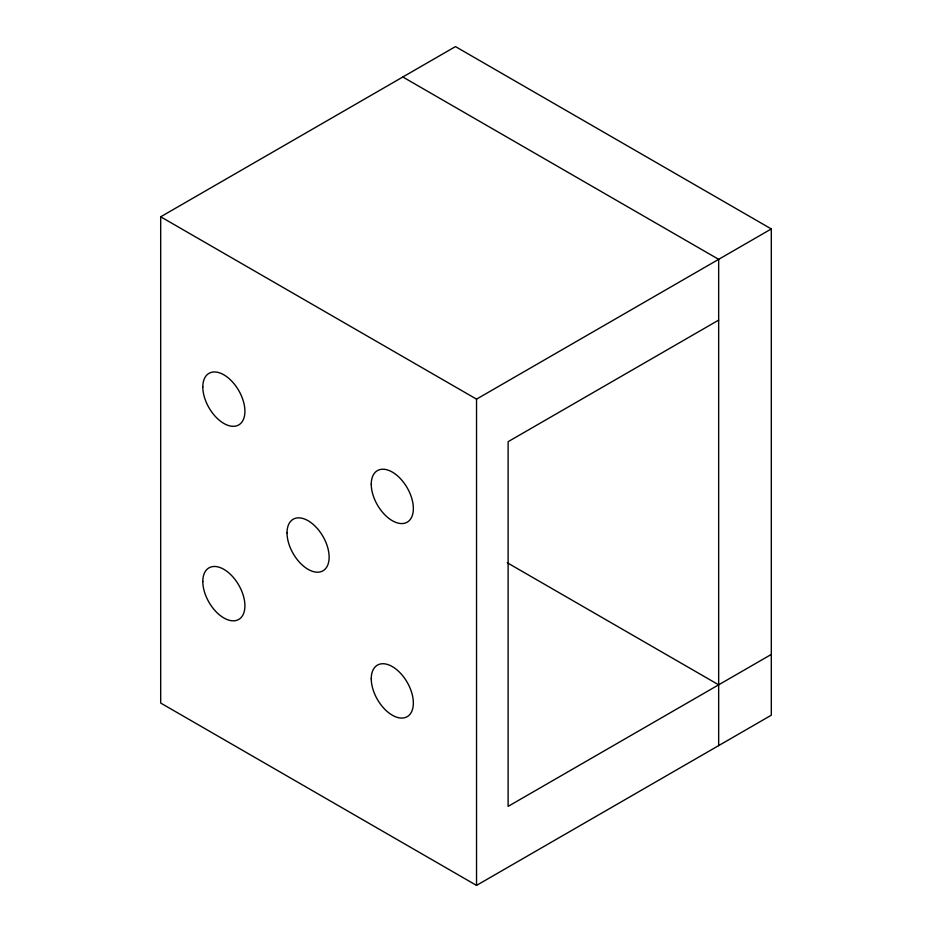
<?xml version="1.0" encoding="UTF-8"?>
<svg xmlns="http://www.w3.org/2000/svg" width="932" height="932" viewBox="0 0 932 932"><rect width="100%" height="100%" fill="white"/><g stroke="black" fill="none" stroke-linecap="round" stroke-linejoin="round"><path stroke-width="1.4" d="M160.688 216.795L455.468 46.6L771.312 228.946L771.312 715.205L476.532 885.4L160.688 703.054L160.688 216.795L476.532 399.141L771.312 228.946M718.665 320.119L508.115 441.686L508.115 806.378L771.312 654.427M402.834 76.995L718.665 259.341L718.665 745.6M507.276 562.765L718.665 684.822M476.532 399.141L476.532 885.4M371.251 678.741A29.777 17.195 60 0 0 402.834 718.024A29.777 17.195 60 0 0 402.834 675.921A29.777 17.195 60 0 0 371.251 678.741M202.803 581.486A29.777 17.195 60 0 0 234.386 620.782A29.777 17.195 60 0 0 234.386 578.667A29.777 17.195 60 0 0 202.803 581.486M287.021 532.859A29.777 17.195 60 0 0 318.604 572.155A29.777 17.195 60 0 0 318.604 530.04A29.777 17.195 60 0 0 287.021 532.859M371.251 484.232A29.777 17.195 60 0 0 402.834 523.528A29.777 17.195 60 0 0 402.834 481.413A29.777 17.195 60 0 0 371.251 484.232M202.803 386.978A29.777 17.195 60 0 0 234.386 426.274A29.777 17.195 60 0 0 234.386 384.159A29.777 17.195 60 0 0 202.803 386.978"/></g></svg>
